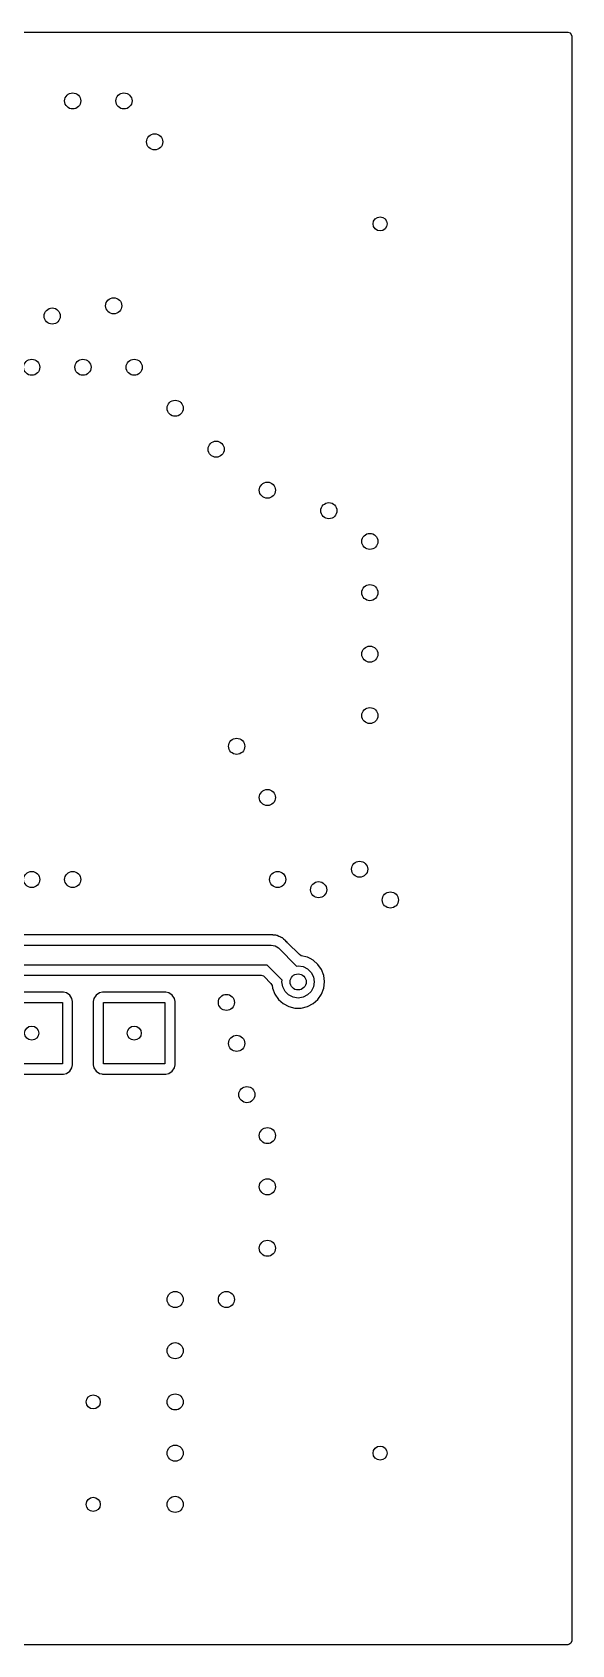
# Model space of a CAD drawing. Extents: x -0.19 to 2.19, y -0.19 to 1.39.
# Drawn here: x 1.661 to 2.187, y -0.187 to 1.387 of the extents above; entities that cross this region are included whole.
import ezdxf

# ---------------------------------------------------------------- set-up
doc = ezdxf.new("R2010")
doc.units = 0
doc.header["$MEASUREMENT"] = 0
doc.layers.add('BLACK', color=7, linetype='CONTINUOUS')

msp = doc.modelspace()

# ---------------------------------------------------------------- linework, layer by layer
at = {"layer": 'BLACK', "linetype": 'CONTINUOUS'}
for p, q in [((-0.1831, 1.387), (2.1831, 1.387)), ((2.1831, 1.387), (2.1854, 1.3863)), ((2.1854, 1.3863), (2.1868, 1.3843)), ((2.1868, 1.3843), (2.187, 1.3831)), ((2.187, 1.3831), (2.187, -0.1831)), ((1.8913, 0.5059), (1.6436, 0.5059)), ((1.8921, 0.506), (1.8913, 0.5059)), ((1.8924, 0.5061), (1.8921, 0.506)), ((1.8933, 0.506), (1.8924, 0.5061)), ((1.8924, 0.5061), (1.8924, 0.5061)), ((1.8924, 0.5061), (1.8924, 0.5061)), ((1.8944, 0.5059), (1.8933, 0.506)), ((1.8946, 0.5059), (1.8944, 0.5059)), ((1.8952, 0.5059), (1.8946, 0.5059)), ((1.8958, 0.5058), (1.8952, 0.5059)), ((1.8952, 0.5059), (1.8952, 0.5059)), ((1.896, 0.5058), (1.8958, 0.5058)), ((1.898, 0.5057), (1.896, 0.5058)), ((1.8983, 0.5055), (1.898, 0.5057)), ((1.898, 0.5057), (1.898, 0.5057)), ((1.8991, 0.5053), (1.8983, 0.5055)), ((1.8994, 0.5053), (1.8991, 0.5053)), ((1.9013, 0.5044), (1.8994, 0.5053)), ((1.8994, 0.5053), (1.8994, 0.5053)), ((1.9014, 0.5044), (1.9013, 0.5044)), ((1.9033, 0.5037), (1.9014, 0.5044)), ((1.6321, 0.496), (1.8938, 0.496)), ((1.8938, 0.496), (1.8976, 0.4953)), ((1.8976, 0.4953), (1.9008, 0.4932)), ((1.9008, 0.4932), (1.9184, 0.4755)), ((1.9035, 0.5035), (1.9033, 0.5037)), ((1.9033, 0.5037), (1.9033, 0.5037)), ((1.9033, 0.5037), (1.9033, 0.5037)), ((1.9036, 0.5035), (1.9035, 0.5035)), ((1.9043, 0.5031), (1.9036, 0.5035)), ((1.9046, 0.5029), (1.9043, 0.5031)), ((1.9061, 0.5016), (1.9046, 0.5029)), ((1.9062, 0.5015), (1.9061, 0.5016)), ((1.9067, 0.5011), (1.9062, 0.5015)), ((1.9072, 0.5007), (1.9067, 0.5011)), ((1.9067, 0.5011), (1.9067, 0.5011)), ((1.9073, 0.5006), (1.9072, 0.5007)), ((1.9088, 0.4992), (1.9073, 0.5006)), ((1.909, 0.499), (1.9088, 0.4992)), ((1.9088, 0.4992), (1.9088, 0.4992)), ((1.9095, 0.4983), (1.909, 0.499)), ((1.9212, 0.4867), (1.9095, 0.4983)), ((1.8897, 0.4764), (1.6321, 0.4764)), ((1.9045, 0.4616), (1.8897, 0.4764)), ((1.9184, 0.4755), (1.92, 0.4757)), ((1.92, 0.4757), (1.9249, 0.475)), ((1.923, 0.4856), (1.9212, 0.4867)), ((1.9291, 0.4841), (1.923, 0.4856)), ((1.9249, 0.475), (1.9293, 0.4727)), ((1.9319, 0.4827), (1.9291, 0.4841)), ((1.9293, 0.4727), (1.9327, 0.4693)), ((1.9347, 0.4812), (1.9319, 0.4827)), ((1.9393, 0.4771), (1.9347, 0.4812)), ((1.9428, 0.472), (1.9393, 0.4771)), ((1.6379, 0.4665), (1.884, 0.4665)), ((1.884, 0.4665), (1.8863, 0.4658)), ((1.8863, 0.4658), (1.8868, 0.4654)), ((1.8868, 0.4654), (1.8935, 0.4586)), ((1.8935, 0.4586), (1.8946, 0.4565)), ((1.9042, 0.46), (1.9045, 0.4616)), ((1.905, 0.4551), (1.9042, 0.46)), ((1.9327, 0.4693), (1.935, 0.4649)), ((1.935, 0.4649), (1.9358, 0.46)), ((1.9358, 0.46), (1.935, 0.4551)), ((1.945, 0.4662), (1.9428, 0.472)), ((1.9458, 0.4603), (1.945, 0.4662)), ((1.945, 0.4662), (1.945, 0.4662)), ((1.945, 0.4538), (1.9458, 0.46)), ((1.9458, 0.46), (1.9458, 0.4603)), ((1.691, 0.4499), (1.629, 0.4499)), ((1.6939, 0.4493), (1.691, 0.4499)), ((1.691, 0.4499), (1.691, 0.4499)), ((1.6971, 0.4471), (1.6939, 0.4493)), ((1.6939, 0.4493), (1.6939, 0.4493)), ((1.6939, 0.4493), (1.6939, 0.4493)), ((1.6939, 0.4493), (1.6939, 0.4493)), ((1.6993, 0.4438), (1.6971, 0.4471)), ((1.6971, 0.4471), (1.6971, 0.4471)), ((1.6999, 0.441), (1.6993, 0.4438)), ((1.6999, 0.379), (1.6999, 0.441)), ((1.7207, 0.4438), (1.7201, 0.441)), ((1.7201, 0.441), (1.7201, 0.441)), ((1.7201, 0.441), (1.7201, 0.379)), ((1.7229, 0.4471), (1.7207, 0.4438)), ((1.7207, 0.4438), (1.7207, 0.4438)), ((1.7262, 0.4493), (1.7229, 0.4471)), ((1.7229, 0.4471), (1.7229, 0.4471)), ((1.729, 0.4499), (1.7262, 0.4493)), ((1.7262, 0.4493), (1.7262, 0.4493)), ((1.791, 0.4499), (1.729, 0.4499)), ((1.729, 0.4499), (1.729, 0.4499)), ((1.729, 0.4499), (1.729, 0.4499)), ((1.7938, 0.4493), (1.791, 0.4499)), ((1.791, 0.4499), (1.791, 0.4499)), ((1.7971, 0.4471), (1.7938, 0.4493)), ((1.7938, 0.4493), (1.7938, 0.4493)), ((1.7938, 0.4493), (1.7938, 0.4493)), ((1.7938, 0.4493), (1.7938, 0.4493)), ((1.7993, 0.4438), (1.7971, 0.4471)), ((1.7971, 0.4471), (1.7971, 0.4471)), ((1.7999, 0.441), (1.7993, 0.4438)), ((1.7999, 0.379), (1.7999, 0.441)), ((1.8946, 0.4565), (1.8946, 0.4563)), ((1.8946, 0.4563), (1.8949, 0.4544)), ((1.8949, 0.4544), (1.8949, 0.4538)), ((1.8949, 0.4538), (1.8949, 0.4538)), ((1.8949, 0.4538), (1.8972, 0.448)), ((1.8972, 0.448), (1.9007, 0.4429)), ((1.9007, 0.4429), (1.9007, 0.4429)), ((1.9007, 0.4429), (1.9007, 0.4429)), ((1.9007, 0.4429), (1.9053, 0.4388)), ((1.9073, 0.4507), (1.905, 0.4551)), ((1.9107, 0.4473), (1.9073, 0.4507)), ((1.9151, 0.445), (1.9107, 0.4473)), ((1.92, 0.4443), (1.9151, 0.445)), ((1.9249, 0.445), (1.92, 0.4443)), ((1.9293, 0.4473), (1.9249, 0.445)), ((1.9327, 0.4507), (1.9293, 0.4473)), ((1.935, 0.4551), (1.9327, 0.4507)), ((1.9347, 0.4388), (1.9393, 0.4429)), ((1.9393, 0.4429), (1.9428, 0.448)), ((1.9428, 0.448), (1.945, 0.4538)), ((1.63, 0.44), (1.69, 0.44)), ((1.69, 0.44), (1.69, 0.38)), ((1.73, 0.38), (1.73, 0.44)), ((1.73, 0.44), (1.79, 0.44)), ((1.79, 0.44), (1.79, 0.38)), ((1.9053, 0.4388), (1.9108, 0.4359)), ((1.9108, 0.4359), (1.9169, 0.4344)), ((1.9169, 0.4344), (1.9169, 0.4344)), ((1.9169, 0.4344), (1.9231, 0.4344)), ((1.9231, 0.4344), (1.9291, 0.4359)), ((1.9231, 0.4344), (1.9231, 0.4344)), ((1.9291, 0.4359), (1.9347, 0.4388)), ((1.69, 0.38), (1.63, 0.38)), ((1.6993, 0.3762), (1.6999, 0.379)), ((1.6999, 0.379), (1.6999, 0.379)), ((1.7201, 0.379), (1.7207, 0.3762)), ((1.7201, 0.379), (1.7201, 0.379)), ((1.79, 0.38), (1.73, 0.38)), ((1.7993, 0.3762), (1.7999, 0.379)), ((1.629, 0.3701), (1.691, 0.3701)), ((1.691, 0.3701), (1.6939, 0.3707)), ((1.691, 0.3701), (1.691, 0.3701)), ((1.6939, 0.3707), (1.6971, 0.3729)), ((1.6971, 0.3729), (1.6993, 0.3762)), ((1.7207, 0.3762), (1.7207, 0.3762)), ((1.7207, 0.3762), (1.7229, 0.3729)), ((1.7229, 0.3729), (1.7229, 0.3729)), ((1.7229, 0.3729), (1.7262, 0.3707)), ((1.7262, 0.3707), (1.7283, 0.3703)), ((1.7283, 0.3703), (1.729, 0.3701)), ((1.729, 0.3701), (1.729, 0.3701)), ((1.729, 0.3701), (1.729, 0.3701)), ((1.729, 0.3701), (1.729, 0.3701)), ((1.729, 0.3701), (1.791, 0.3701)), ((1.791, 0.3701), (1.7938, 0.3707)), ((1.791, 0.3701), (1.791, 0.3701)), ((1.7938, 0.3707), (1.7971, 0.3729)), ((1.7971, 0.3729), (1.7993, 0.3762)), ((2.1831, -0.187), (-0.1831, -0.187)), ((2.1843, -0.1868), (2.1831, -0.187)), ((2.1863, -0.1854), (2.1843, -0.1868)), ((2.187, -0.1831), (2.1863, -0.1854))]:
    msp.add_line(p, q, dxfattribs=at)
at = {"layer": 'BLACK'}
for centre, radius in [((1.7, 1.32), 0.00787), ((1.75, 1.32), 0.00787), ((1.78, 1.28), 0.00787), ((2, 1.2), 0.00689), ((1.68, 1.11), 0.00787), ((1.74, 1.12), 0.00787), ((1.66, 1.06), 0.00787), ((1.71, 1.06), 0.00787), ((1.76, 1.06), 0.00787), ((1.8, 1.02), 0.00787), ((1.84, 0.98), 0.00787), ((1.89, 0.94), 0.00787), ((1.95, 0.92), 0.00787), ((1.99, 0.89), 0.00787), ((1.99, 0.84), 0.00787), ((1.99, 0.78), 0.00787), ((1.99, 0.72), 0.00787), ((1.86, 0.69), 0.00787), ((1.89, 0.64), 0.00787), ((1.66, 0.56), 0.00787), ((1.7, 0.56), 0.00787), ((1.9, 0.56), 0.00787), ((1.98, 0.57), 0.00787), ((1.94, 0.55), 0.00787), ((2.01, 0.54), 0.00787), ((1.92, 0.46), 0.00787), ((1.85, 0.44), 0.00787), ((1.66, 0.41), 0.00689), ((1.76, 0.41), 0.00689), ((1.86, 0.4), 0.00787), ((1.87, 0.35), 0.00787), ((1.89, 0.31), 0.00787), ((1.89, 0.26), 0.00787), ((1.89, 0.2), 0.00787), ((1.8, 0.15), 0.00787), ((1.85, 0.15), 0.00787), ((1.8, 0.1), 0.00787), ((1.72, 0.05), 0.00689), ((1.8, 0.05), 0.00787), ((1.8, 0), 0.00787), ((2, 0), 0.00689), ((1.72, -0.05), 0.00689), ((1.8, -0.05), 0.00787)]:
    msp.add_circle(centre, radius, dxfattribs=at)

doc.saveas('drawing.dxf')
